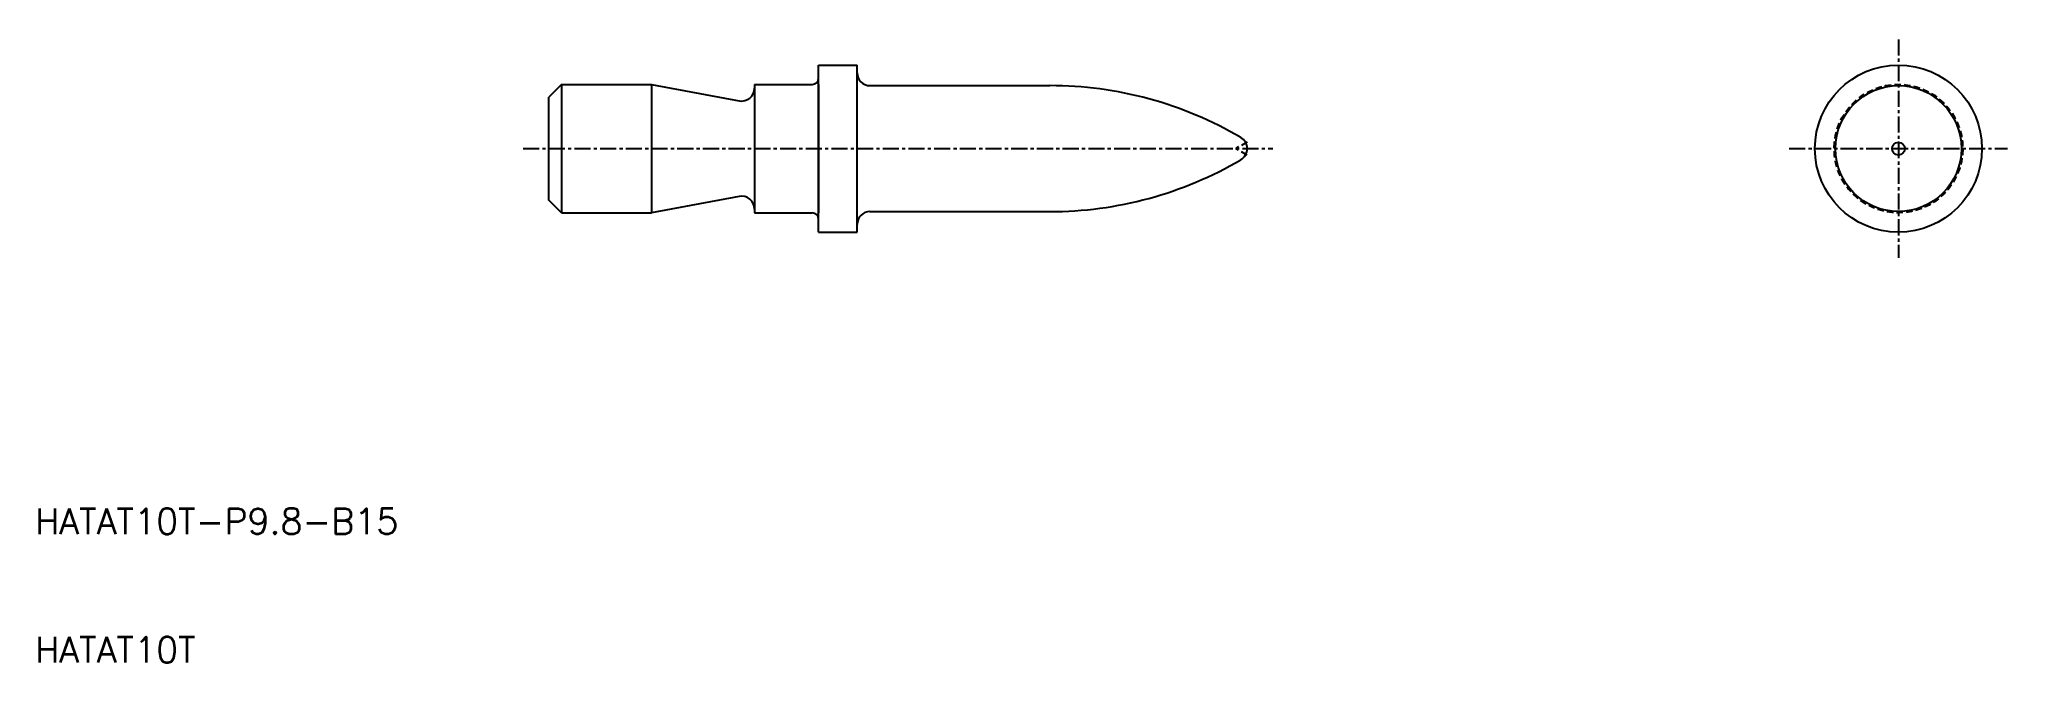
# Model space of a CAD drawing. Extents: x 10 to 164, y 10 to 58.
import ezdxf

# ---------------------------------------------------------------- set-up
doc = ezdxf.new("R2010")
doc.units = 0
doc.linetypes.add('CENTER', pattern=[2, 1.25, -0.25, 0.25, -0.25])
doc.linetypes.add('DASHED', pattern=[0.75, 0.5, -0.25])
doc.layers.get('0').update_dxf_attribs({"linetype": 'CONTINUOUS'})
doc.layers.add('CENTER', color=1, linetype='CENTER')
doc.styles.get("Standard").update_dxf_attribs({"font": 'txt.shx'})

msp = doc.modelspace()

# ---------------------------------------------------------------- linework, layer by layer
at = {"color": 7, "linetype": 'CONTINUOUS'}
for p, q in [((71, 43.5), (71, 56.5)), ((71, 56.5), (74, 56.5)), ((74, 43.5), (74, 56.5)), ((51, 55), (50, 54)), ((50, 46), (50, 54)), ((51, 55), (51, 45)), ((51, 55), (58, 55)), ((58, 55), (58, 45)), ((58, 55), (64.82, 53.72)), ((66, 55), (66, 45)), ((66, 55), (70.5, 55)), ((71, 55), (71, 45)), ((75, 54.9), (89, 54.9)), ((51, 45), (50, 46)), ((64.82, 46.28), (58, 45)), ((51, 45), (58, 45)), ((66, 45), (70.5, 45)), ((75, 45.1), (89, 45.1)), ((71, 43.5), (74, 43.5))]:
    msp.add_line(p, q, dxfattribs=at)
at = {"color": 3, "linetype": 'DASHED'}
for p in [(104.35, 50.5), (104.35, 49.5)]:
    msp.add_line(p, (103.48, 50), dxfattribs=at)
at = {"color": 7, "linetype": 'CONTINUOUS'}
for radius in [6.5, 4.9, 0.5]:
    msp.add_circle((155.06, 50), radius, dxfattribs=at)
at = {"color": 3, "linetype": 'DASHED'}
msp.add_circle((155.06, 50), 5, dxfattribs=at)
at = {"color": 7, "linetype": 'CONTINUOUS'}
for centre, radius, start, end in [((70.5, 55.5), 0.5, 270, 0), ((75, 55.9), 1, 180, 270), ((65, 54.7), 1, 259.3803, 0), ((89, 25.5), 29.4, 59.6184, 90), ((103.36, 50), 1, 300.3816, 59.6184), ((89, 74.5), 29.4, 270, 300.3816), ((65, 45.3), 1, 0, 100.6197), ((70.5, 44.5), 0.5, 0, 90), ((75, 44.1), 1, 90, 180)]:
    msp.add_arc(centre, radius, start, end, dxfattribs=at)
at = {"layer": 'CENTER', "color": 1, "linetype": 'CENTER'}
for p, q in [((155.06, 58.5), (155.06, 41.5)), ((48, 50), (106.36, 50)), ((146.56, 50), (163.56, 50))]:
    msp.add_line(p, q, dxfattribs=at)

# ---------------------------------------------------------------- texts
at = {"color": 7, "linetype": 'CONTINUOUS'}
for s, p in [('HATAT10T-P9.8-B15', (10, 20)), ('HATAT10T ', (10, 10))]:
    msp.add_text(s, height=2, dxfattribs=at).set_placement(p)

doc.saveas('drawing.dxf')
